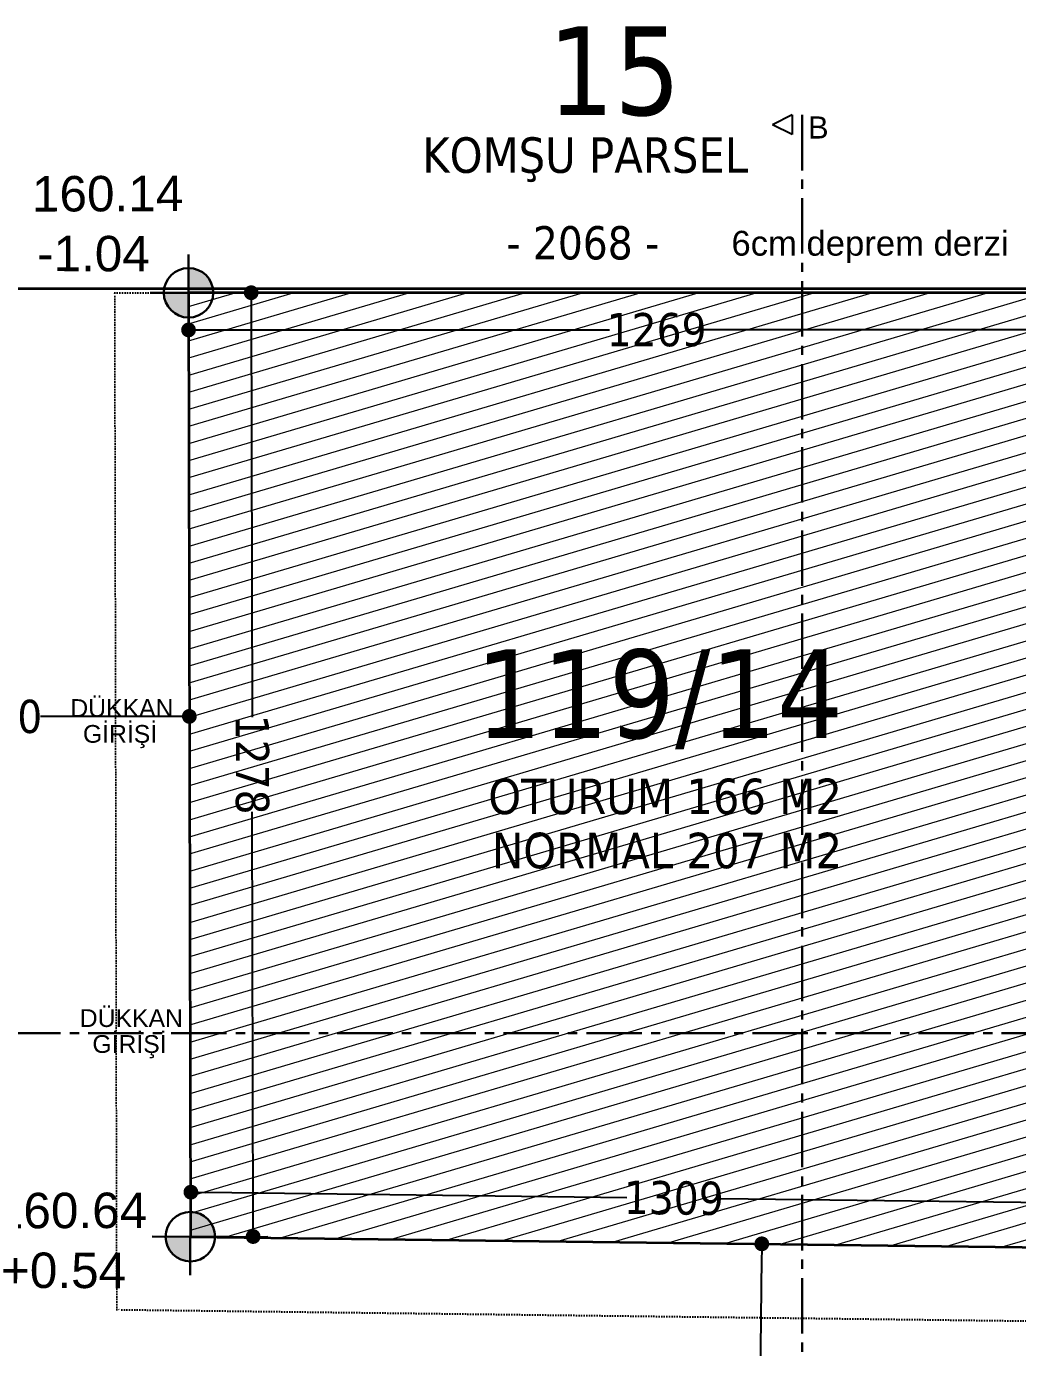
# Model space of a CAD drawing. Extents: x 386248 to 427517, y 4539405 to 4542296.
# Drawn here: x 387616.3 to 387952, y 4540571.3 to 4541018.6 of the extents above; entities that cross this region are included whole.
import ezdxf
from ezdxf.enums import TextEntityAlignment as Align

# ---------------------------------------------------------------- set-up
doc = ezdxf.new("R2010")
doc.units = 0
doc.linetypes.add('ACAD_ISO07W100', pattern=[3.5, 0.5, -3])
doc.linetypes.add('CENTER2', pattern=[1.125, 0.75, -0.125, 0.125, -0.125])
for name, color, linetype, lineweight in [('baca', 9, 'Continuous', 25), ('DUVAR', 4, 'Continuous', 35), ('GOR1', 51, 'Continuous', 25), ('KOTLAR', 63, 'Continuous', 30), ('tarama_1', 147, 'Continuous', 15), ('YAZI', 7, 'Continuous', 25), ('ÖLÇÜ', 7, 'Continuous', 25), ('ölçü20', 1, 'Continuous', 20), ('ÖLÇÜLENDİRME', 63, 'Continuous', 18)]:
    doc.layers.add(name, color=color, linetype=linetype, lineweight=lineweight)
doc.layers.add('İÇOLÇÜ', color=31, linetype='Continuous')
doc.layers.add('Standart', color=7, linetype='Continuous')
doc.styles.add('arial_1_18', font='arial.ttf', dxfattribs={"height": 0.2})
doc.styles.get("Standard").update_dxf_attribs({"font": 'arial.ttf'})
doc.styles.add('VAZ', font='tahoma.ttf')
doc.dimstyles.new('VAZİYE-2', dxfattribs={"dimtxt": 45, "dimasz": 20, "dimexe": 20, "dimexo": 30, "dimgap": 1, "dimtad": 0, "dimdec": 0, "dimtxsty": 'VAZ', "dimblk": 'DOT', "dimcen": 0.09, "dimse1": 1, "dimse2": 1, "dimsd1": 1, "dimsd2": 1, "dimclrt": 6, "dimadec": 0, "dimazin": 0, "dimtfac": 1, "dimtdec": 0, "dimtmove": 0, "dimatfit": 3, "dimldrblk": 'DOT', "dimfxl": 1, "dimtolj": 2, "dimarcsym": 0})
doc.dimstyles.new('VAZİYET', dxfattribs={"dimtxt": 45, "dimasz": 20, "dimexe": 20, "dimexo": 30, "dimgap": 1, "dimtad": 0, "dimdec": 0, "dimtxsty": 'VAZ', "dimblk": 'DOT', "dimcen": 0.09, "dimadec": 0, "dimazin": 0, "dimtfac": 1, "dimtdec": 0, "dimtmove": 0, "dimatfit": 3, "dimldrblk": 'DOT', "dimfxl": 1, "dimtolj": 2, "dimarcsym": 0})

# ---------------------------------------------------------------- blocks, each defined once
blk = doc.blocks.new('_Dot')
at = {"color": 0, "linetype": 'ByBlock', "lineweight": -2}
blk.add_line((-0.5, 0), (-1, 0), dxfattribs=at)
at = {"color": 0, "linetype": 'ByBlock', "const_width": 0.5}
blk.add_lwpolyline([(-0.25, 0, 1), (0.25, 0, 1)], format="xyb", close=True, dxfattribs=at)
blk = doc.blocks.new('*D4130')
at = {"layer": 'Defpoints', "color": 0}
for p in [(739.5, 1767.6), (1239.5, 1768.6), (1239.5, 1758.2)]:
    blk.add_point(p, dxfattribs=at)
at = {"layer": 'ÖLÇÜ', "color": 0, "lineweight": -2}
for p, q in [((759.5, 1757.2), (940.9, 1757.6)), ((1219.5, 1758.1), (1038, 1757.8)), ((739.5, 1737.6), (739.5, 1737.2)), ((1239.5, 1738.6), (1239.5, 1738.2))]:
    blk.add_line(p, q, dxfattribs=at)
at = {"layer": 'ÖLÇÜ', "color": 0, "linetype": 'ByBlock', "lineweight": -2, "xscale": 20, "yscale": 20, "zscale": 20}
for p, rotation in [((739.5, 1757.2), 180.1132154473405), ((1239.5, 1758.2), 0.1132154473405343)]:
    blk.add_blockref('_Dot', p, dxfattribs=dict(at, rotation=rotation))
at = {"layer": 'ÖLÇÜ', "color": 0, "insert": (989.5, 1757.7), "char_height": 45, "attachment_point": 5, "rotation": 0.1132, "style": 'VAZ'}
blk.add_mtext('\\A2;500', dxfattribs=at)
blk = doc.blocks.new('*D4131')
at = {"layer": 'Defpoints', "color": 0}
for p in [(2020.3, 1043.9), (2008.8, 544), (2014, 543.9)]:
    blk.add_point(p, dxfattribs=at)
at = {"layer": 'ÖLÇÜ', "color": 0, "lineweight": -2}
for p, q in [((1990.3, 1044.2), (1995.1, 1044.2)), ((2014.8, 1023.9), (2012.6, 842.5)), ((2009.1, 564), (2011.4, 745.4)), ((1984, 544.3), (1988.8, 544.2))]:
    blk.add_line(p, q, dxfattribs=at)
at = {"layer": 'ÖLÇÜ', "color": 0, "linetype": 'ByBlock', "lineweight": -2, "xscale": 20, "yscale": 20, "zscale": 20}
for p, rotation in [((2015.1, 1043.9), 89.28509213834725), ((2008.8, 544), 269.2850921383472)]:
    blk.add_blockref('_Dot', p, dxfattribs=dict(at, rotation=rotation))
at = {"layer": 'ÖLÇÜ', "color": 0, "insert": (2012, 793.9), "char_height": 45, "attachment_point": 5, "rotation": 89.2851, "style": 'VAZ'}
blk.add_mtext('\\A2;500', dxfattribs=at)
blk = doc.blocks.new('*D4133')
at = {"layer": 'Defpoints', "color": 0}
for p in [(1238.4, 2331.8), (1240.9, 1053.6), (1325.9, 1053.8)]:
    blk.add_point(p, dxfattribs=at)
at = {"layer": 'ÖLÇÜ', "color": 0, "lineweight": -2}
for p, q in [((1268.4, 2331.8), (1343.3, 2332)), ((1323.4, 2311.9), (1324.5, 1756.9)), ((1325.8, 1073.8), (1324.7, 1628.8)), ((1270.9, 1053.6), (1345.9, 1053.8))]:
    blk.add_line(p, q, dxfattribs=at)
at = {"layer": 'ÖLÇÜ', "color": 0, "linetype": 'ByBlock', "lineweight": -2, "xscale": 20, "yscale": 20, "zscale": 20}
for p, rotation in [((1323.3, 2331.9), 90.11321544724122), ((1325.9, 1053.8), 270.1132154472412)]:
    blk.add_blockref('_Dot', p, dxfattribs=dict(at, rotation=rotation))
at = {"layer": 'ÖLÇÜ', "color": 0, "insert": (1324.6, 1692.8), "char_height": 45, "attachment_point": 5, "rotation": 270.1132, "style": 'VAZ'}
blk.add_mtext('\\A2;1278', dxfattribs=at)
blk = doc.blocks.new('*D4134')
at = {"layer": 'Defpoints', "color": 0}
for p in [(2550.2, 1097.6), (1240.9, 1053.6), (2549.5, 1037.3)]:
    blk.add_point(p, dxfattribs=at)
at = {"layer": 'ÖLÇÜ', "color": 0, "lineweight": -2}
for p, q in [((1241.3, 1083.6), (1241.9, 1133.9)), ((1261.6, 1113.7), (1832.1, 1106.6)), ((2549.9, 1067.3), (2550.5, 1117.6)), ((2530.2, 1097.9), (1959.8, 1105))]:
    blk.add_line(p, q, dxfattribs=at)
at = {"layer": 'ÖLÇÜ', "color": 0, "linetype": 'ByBlock', "lineweight": -2, "xscale": 20, "yscale": 20, "zscale": 20}
for p, rotation in [((1241.6, 1113.9), 179.2850921383502), ((2550.2, 1097.6), 359.2850921383502)]:
    blk.add_blockref('_Dot', p, dxfattribs=dict(at, rotation=rotation))
at = {"layer": 'ÖLÇÜ', "color": 0, "insert": (1895.9, 1105.8), "char_height": 45, "attachment_point": 5, "rotation": 359.2851, "style": 'VAZ'}
blk.add_mtext('\\A2;1309', dxfattribs=at)
blk = doc.blocks.new('*D4136')
at = {"layer": 'Defpoints', "color": 0}
for p in [(1238.4, 2331.8), (2506.9, 2331.8), (2506.9, 2281.5)]:
    blk.add_point(p, dxfattribs=at)
at = {"layer": 'ÖLÇÜ', "color": 0, "lineweight": -2}
for p, q in [((1238.4, 2301.8), (1238.4, 2261.5)), ((2506.9, 2301.8), (2506.9, 2261.5)), ((1258.4, 2281.5), (1808.7, 2281.5)), ((2486.9, 2281.5), (1936.5, 2281.5))]:
    blk.add_line(p, q, dxfattribs=at)
at = {"layer": 'ÖLÇÜ', "color": 0, "linetype": 'ByBlock', "lineweight": -2, "xscale": 20, "yscale": 20, "zscale": 20, "rotation": 180}
blk.add_blockref('_Dot', (1238.4, 2281.5), dxfattribs=at)
at = {"layer": 'ÖLÇÜ', "color": 0, "linetype": 'ByBlock', "lineweight": -2, "xscale": 20, "yscale": 20, "zscale": 20}
blk.add_blockref('_Dot', (2506.9, 2281.5), dxfattribs=at)
at = {"layer": 'ÖLÇÜ', "color": 0, "insert": (1872.6, 2281.5), "char_height": 45, "attachment_point": 5, "style": 'VAZ'}
blk.add_mtext('\\A2;1269', dxfattribs=at)
blk = doc.blocks.new('*D4137')
at = {"layer": 'Defpoints', "color": 0}
for p in [(2806.8, 2399.1), (738.3, 2337.8), (2806.8, 2337.8)]:
    blk.add_point(p, dxfattribs=at)
at = {"layer": 'ölçü20', "color": 6, "insert": (1772.6, 2399.1), "char_height": 45, "attachment_point": 5, "style": 'VAZ'}
blk.add_mtext('\\A2;- 2068 -', dxfattribs=at)
blk = doc.blocks.new('KT')
at = {"layer": 'baca', "lineweight": 30}
for points in [[(387018, 4544506.5, 0.198912), (386994.3, 4544516.4), (386994.2, 4544482.9), (387027.7, 4544482.8, 0.198912)], [(386960.7, 4544483, 0.198912), (386970.4, 4544459.2, 0.198912), (386994.1, 4544449.3), (386994.2, 4544482.9)]]:
    blk.add_hatch(color=256, dxfattribs=at).paths.add_polyline_path(points)
at = {"layer": 'KOTLAR', "color": 1}
for p, q in [((386994.3, 4544534.7), (386994, 4544431)), ((386942.4, 4544483), (387046, 4544482.7))]:
    blk.add_line(p, q, dxfattribs=at)
blk.add_circle((386994.2, 4544482.9), 33.5, dxfattribs=at)
blk = doc.blocks.new('G$C5DD4B624')
at = {"layer": 'Standart', "color": 2, "linetype": 'Continuous', "lineweight": -3, "ltscale": 100}
for points in [[(1052.2, 2101.9), (1025.5, 2088.6)], [(1052.2, 2101.9), (1052.2, 2075.3)], [(1052.2, 2075.3), (1025.5, 2088.6)]]:
    blk.add_lwpolyline(points, dxfattribs=at)
at = {"layer": 'Standart', "color": 2, "linetype": 'CENTER2', "lineweight": 30, "ltscale": 100}
for points in [[(1065.5, 2101.9), (1065.5, 112.7)], [(-239.1, 858.4), (2019.6, 858.4)]]:
    blk.add_lwpolyline(points, dxfattribs=at)
at = {"layer": 'Standart', "color": 51, "linetype": 'Continuous', "lineweight": -3, "ltscale": 100, "style": 'arial_1_18'}
blk.add_text('B', height=30, dxfattribs=at).set_placement((1073.6, 2070))
blk = doc.blocks.new('G$C4DAE90D5')
at = {"layer": 'tarama_1'}
h = blk.add_hatch(dxfattribs=at)
h.set_pattern_fill('ANSI31', color=251, scale=7, angle=331.4672)
h.set_pattern_definition([(16.467198, (-65181.334, 119848.467), (-6.30004, 21.313379), [])])
h.paths.add_polyline_path([(1238.4, 2331.8), (1240.9, 1053.6), (2549.5, 1037.3), (2506.9, 2331.8)])
h.paths.add_polyline_path([(1634.6, 1686.9), (2153.6, 1686.9), (2153.6, 1612.9), (1634.6, 1612.9)], flags=24)
h.paths.add_polyline_path([(1642.4, 1613.6), (2150, 1613.6), (2150, 1539.6), (1642.4, 1539.6)], flags=24)
h.paths.add_polyline_path([(1615.6, 1884.2), (2166.9, 1884.2), (2166.9, 1672.7), (1615.6, 1672.7)], flags=24)
h.paths.add_polyline_path([(1370.5, 1767.2), (1370.8, 1618.6), (1278.7, 1618.5), (1278.4, 1767)], flags=24)
h.paths.add_polyline_path([(1822.4, 1152.6), (1970.6, 1150.8), (1969.5, 1058.9), (1821.2, 1060.8)], flags=24)
h.paths.add_polyline_path([(1798.5, 2327.4), (1946.7, 2327.4), (1946.7, 2235.6), (1798.5, 2235.6)], flags=24)
h.paths.add_polyline_path([(2511.7, 1757.8), (2516.5, 1610.3), (2424.7, 1607.3), (2419.9, 1754.8)], flags=24)
at = {"layer": 'DUVAR'}
blk.add_lwpolyline([(2866.2, 533.3), (991.6, 556.7), (741.4, 807.4), (738.3, 2337.8), (2806.8, 2337.8), (2866.2, 533.3)], dxfattribs=at)
at = {"layer": 'DUVAR', "color": 102}
blk.add_lwpolyline([(2506.9, 2331.8), (1238.4, 2331.8), (1240.9, 1053.6), (2549.5, 1037.3)], close=True, dxfattribs=at)
at = {"layer": 'İÇOLÇÜ', "color": 202, "linetype": 'ACAD_ISO07W100'}
blk.add_lwpolyline([(1138.4, 2331.8), (2606.9, 2331.8), (2652.9, 936), (1141.1, 954.8)], close=True, dxfattribs=at)
at = {"layer": 'GOR1'}
blk.add_blockref('G$C5DD4B624', (1004.1, 470.7), dxfattribs=at)
at = {"layer": 'KOTLAR'}
for p in [(-385755.8, -4542151.1), (-385753.3, -4543429.3)]:
    blk.add_blockref('KT', p, dxfattribs=at)
at = {"layer": 'KOTLAR', "style": 'VAZ'}
for s, p in [('KOMŞU PARSEL', (1555.1, 2494.3)), ('OTURUM 166 M2', (1644.5, 1625.9)), ('NORMAL 207 M2', (1649.6, 1552.6))]:
    blk.add_text(s, height=48, dxfattribs=at).set_placement(p)
at = {"layer": 'KOTLAR', "color": 1, "linetype": 'Continuous'}
for s, rotation, p in [('160.14', 0.1668, (1026.3, 2441.8)), ('-1.04', 359.8332, (1033.1, 2361.2)), ('160.64', 0.1668, (977.4, 1064.8)), ('+0.54', 359.8332, (984.2, 984.3))]:
    blk.add_text(s, height=48, rotation=rotation, dxfattribs=at).set_placement(p)
at = {"layer": 'KOTLAR', "color": 251, "linetype": 'Continuous'}
blk.add_text('6cm deprem derzi', height=33.6, dxfattribs=at).set_placement((1974, 2382.1))
at = {"layer": 'YAZI', "color": 232}
for s, p in [('DÜKKAN', (1148.1, 1757.5)), ('GİRİŞİ', (1145.6, 1722.5)), ('DÜKKAN', (1160.9, 1337.6)), ('GİRİŞİ', (1158.4, 1302.5))]:
    blk.add_text(s, height=24, dxfattribs=at).set_placement(p, align=Align.CENTER)
at = {"layer": 'ÖLÇÜLENDİRME', "style": 'VAZ'}
for s, p in [('15', (1725.1, 2572.5)), ('119/14', (1627.4, 1728.8))]:
    blk.add_text(s, height=120, dxfattribs=at).set_placement(p)
at = {"layer": 'ÖLÇÜ', "color": 140}
for p1, p2, distance, picture, middle in [((1238.3585, 2331.7541), (2506.8644, 2331.7541), -50.247, '*D4136', (1872.6114, 2281.5071)), ((1238.4, 2331.8), (1240.9, 1053.6), 85, '*D4133', (1324.6, 1692.8)), ((739.5, 1767.6), (1239.5, 1768.6), -10.4, '*D4130', (989.5, 1757.7)), ((1240.9, 1053.6), (2549.5, 1037.3), 60.4, '*D4134', (1895.9, 1105.8)), ((2020.3, 1043.9), (2014, 543.9), -5.2, '*D4131', (2012, 793.9))]:
    dim = blk.add_aligned_dim(p1=p1, p2=p2, distance=distance, dimstyle='VAZİYET', override={"dimtxsty": 'VAZ', "dimldrblk": 'Dot'}, dxfattribs=at)
    dim.commit()
    dim.dimension.update_dxf_attribs({"geometry": picture, "text_midpoint": middle})
at = {"layer": 'ölçü20', "color": 6}
dim = blk.add_aligned_dim(p1=(738.3456, 2337.7541), p2=(2806.8294, 2337.7541), distance=61.3081, dimstyle='VAZİYE-2', override={"dimpost": '- <> -', "dimtxsty": 'VAZ', "dimldrblk": 'Dot'}, dxfattribs=at)
dim.commit()
dim.dimension.update_dxf_attribs({"geometry": '*D4137', "text_midpoint": (1772.5875, 2399.0622)})

msp = doc.modelspace()

# ---------------------------------------------------------------- block references
at = {"layer": 'GOR1', "xscale": 0.25, "yscale": 0.25, "zscale": 0.25}
msp.add_blockref('G$C4DAE90D5', (387361.625, 4540345.423), dxfattribs=at)

doc.saveas('drawing.dxf')
